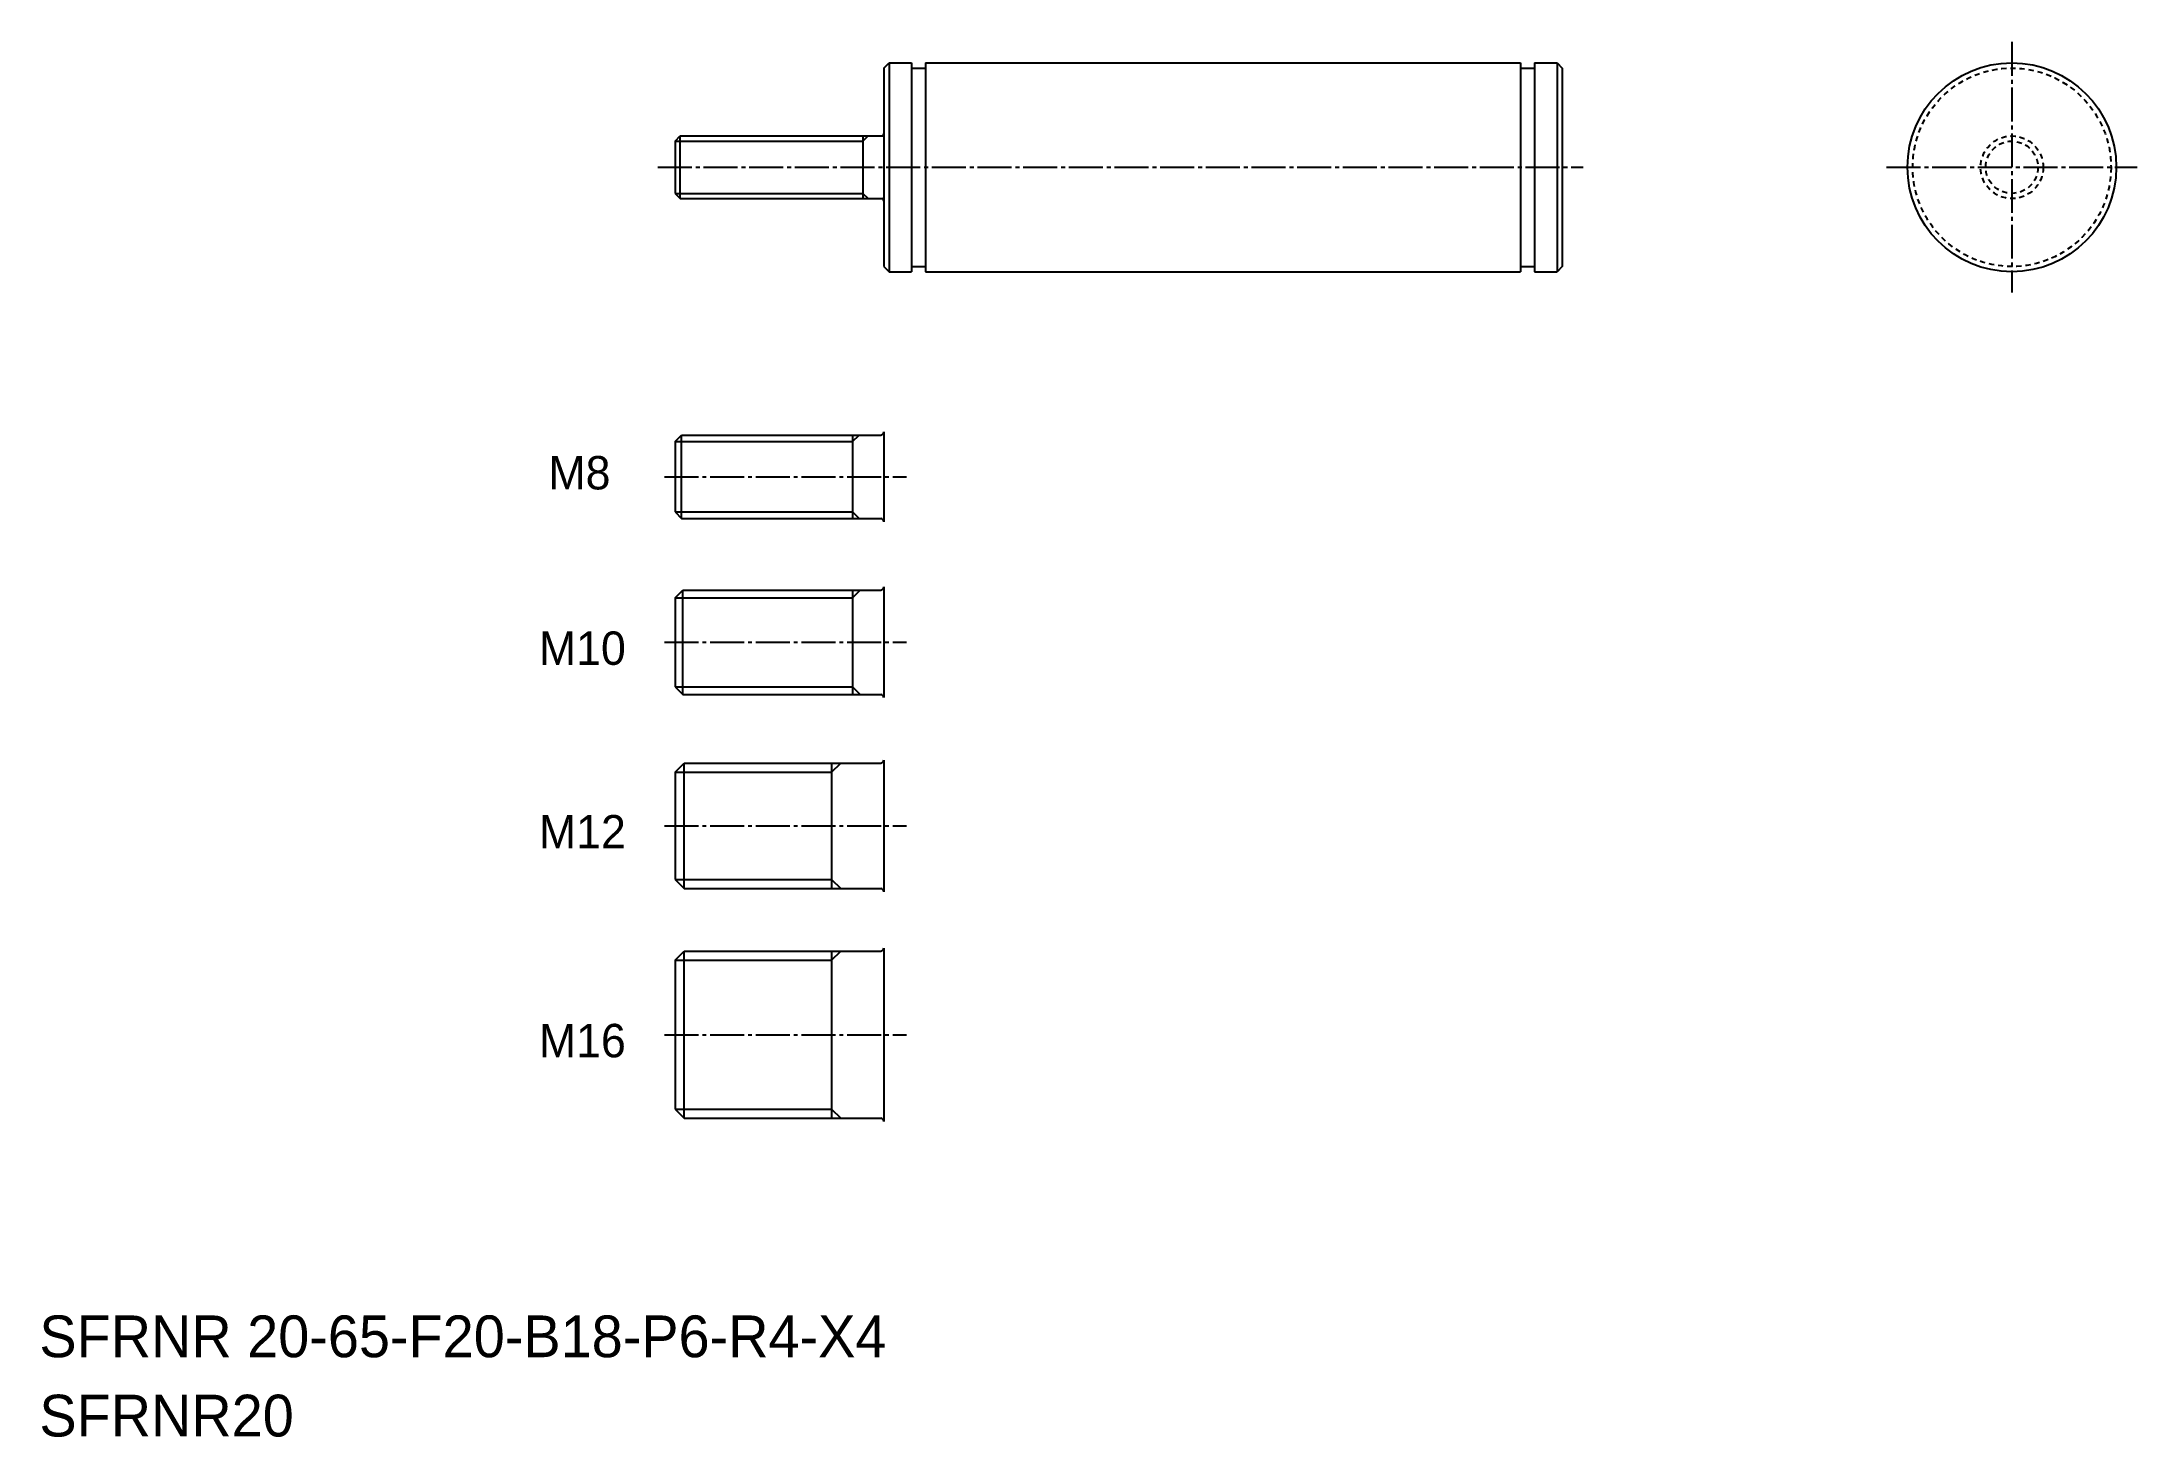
# Model space of a CAD drawing. Extents: x 10 to 211, y -10 to 124.
import ezdxf

# ---------------------------------------------------------------- set-up
doc = ezdxf.new("R2010")
doc.units = 0
doc.header["$LTSCALE"] = 0.25
doc.linetypes.add('CENTER', pattern=[17.5, 13, -1.5, 1.5, -1.5])
doc.linetypes.add('DASHED', pattern=[3.5, 2, -1.5])
doc.layers.get('0').update_dxf_attribs({"linetype": 'CONTINUOUS'})
doc.layers.add('CENTER', color=1, linetype='CENTER')

msp = doc.modelspace()

# ---------------------------------------------------------------- linework, layer by layer
at = {"color": 7, "linetype": 'CONTINUOUS'}
for p, q in [((90.9, 121.04), (91.4, 121.54)), ((90.9, 121.04), (90.9, 102.04)), ((91.4, 121.54), (93.55, 121.54)), ((91.4, 121.54), (91.4, 101.54)), ((93.55, 121.54), (93.55, 101.54)), ((93.55, 121.04), (94.9, 121.04)), ((94.9, 121.54), (94.9, 101.54)), ((94.9, 121.54), (151.9, 121.54)), ((151.9, 121.54), (151.9, 101.54)), ((151.9, 121.04), (153.25, 121.04)), ((153.25, 121.54), (153.25, 101.54)), ((153.25, 121.54), (155.4, 121.54)), ((155.4, 121.54), (155.9, 121.04)), ((155.4, 121.54), (155.4, 101.54)), ((155.9, 121.04), (155.9, 102.04)), ((70.9, 114.04), (71.4, 114.54)), ((71.4, 108.54), (71.4, 114.54)), ((71.4, 114.54), (90.7, 114.54)), ((88.9, 114.54), (88.9, 108.54)), ((70.9, 109.04), (71.4, 108.54)), ((71.4, 108.54), (90.7, 108.54)), ((90.9, 102.04), (91.4, 101.54)), ((91.4, 101.54), (93.55, 101.54)), ((93.55, 102.04), (94.9, 102.04)), ((94.9, 101.54), (151.9, 101.54)), ((151.9, 102.04), (153.25, 102.04)), ((153.25, 101.54), (155.4, 101.54)), ((155.9, 102.04), (155.4, 101.54)), ((70.9, 85.28), (71.53, 85.9)), ((71.53, 85.9), (90.6, 85.9)), ((71.53, 77.9), (71.53, 85.9)), ((87.9, 85.9), (87.9, 77.9)), ((70.9, 78.53), (71.53, 77.9)), ((71.53, 77.9), (90.6, 77.9)), ((70.9, 70.3), (71.65, 71.05)), ((71.65, 61.05), (71.65, 71.05)), ((71.65, 71.05), (90.6, 71.05)), ((87.9, 71.05), (87.9, 61.05)), ((70.9, 61.8), (71.65, 61.05)), ((71.65, 61.05), (90.6, 61.05)), ((70.9, 53.6), (71.78, 54.47)), ((71.78, 42.47), (71.78, 54.47)), ((71.78, 54.47), (90.6, 54.47)), ((85.9, 54.47), (85.9, 42.47)), ((70.9, 43.35), (71.78, 42.47)), ((71.78, 42.47), (90.6, 42.47)), ((70.9, 35.6), (71.78, 36.47)), ((71.78, 20.47), (71.78, 36.47)), ((71.78, 36.47), (90.6, 36.47)), ((85.9, 36.47), (85.9, 20.47)), ((70.9, 21.35), (71.78, 20.47)), ((71.78, 20.47), (90.6, 20.47))]:
    msp.add_line(p, q, dxfattribs=at)
at = {"color": 3, "linetype": 'CONTINUOUS'}
for p, q in [((88.9, 114.04), (89.4, 114.54)), ((70.9, 114.04), (88.9, 114.04)), ((70.9, 109.04), (88.9, 109.04)), ((88.9, 109.04), (89.4, 108.54)), ((70.9, 85.28), (87.9, 85.28)), ((87.9, 85.28), (88.53, 85.9)), ((70.9, 78.53), (87.9, 78.53)), ((87.9, 78.53), (88.53, 77.9)), ((70.9, 70.3), (87.9, 70.3)), ((87.9, 70.3), (88.65, 71.05)), ((70.9, 61.8), (87.9, 61.8)), ((87.9, 61.8), (88.65, 61.05)), ((85.9, 53.6), (86.78, 54.47)), ((70.9, 53.6), (85.9, 53.6)), ((70.9, 43.35), (85.9, 43.35)), ((85.9, 43.35), (86.78, 42.47)), ((85.9, 35.6), (86.78, 36.47)), ((70.9, 35.6), (85.9, 35.6)), ((70.9, 21.35), (85.9, 21.35)), ((85.9, 21.35), (86.78, 20.47))]:
    msp.add_line(p, q, dxfattribs=at)
for p, q in [((155.9, 116.29), (155.9, 116.29)), ((70.9, 114.04), (70.9, 109.04)), ((155.9, 111.54), (155.9, 111.54)), ((70.9, 85.28), (70.9, 78.53)), ((70.9, 70.3), (70.9, 61.8)), ((70.9, 53.6), (70.9, 43.35)), ((70.9, 35.6), (70.9, 21.35))]:
    msp.add_line(p, q)
at = {"color": 7}
for p, q in [((90.9, 86.2), (90.9, 77.6)), ((90.9, 71.35), (90.9, 60.75)), ((90.9, 54.77), (90.9, 42.17)), ((90.9, 36.77), (90.9, 20.17))]:
    msp.add_line(p, q, dxfattribs=at)
at = {"color": 7, "linetype": 'CONTINUOUS'}
msp.add_circle((198.97, 111.54), 10, dxfattribs=at)
at = {"color": 3, "linetype": 'DASHED'}
for radius in [9.5, 3, 2.5]:
    msp.add_circle((198.97, 111.54), radius, dxfattribs=at)
at = {"color": 7, "linetype": 'CONTINUOUS'}
for centre, radius, start, end in [((90.7, 114.74), 0.2, 270, 0), ((90.7, 108.34), 0.2, 0, 90), ((90.6, 86.2), 0.3, 270, 0), ((90.6, 77.6), 0.3, 0, 90), ((90.6, 71.35), 0.3, 270, 0), ((90.6, 60.75), 0.3, 0, 90), ((90.6, 54.77), 0.3, 270, 0), ((90.6, 42.17), 0.3, 0, 90), ((90.6, 36.77), 0.3, 270, 0), ((90.6, 20.17), 0.3, 0, 90)]:
    msp.add_arc(centre, radius, start, end, dxfattribs=at)
at = {"layer": 'CENTER', "color": 1, "linetype": 'CENTER'}
for p, q in [((198.97, 123.54), (198.97, 99.54)), ((69.26, 111.54), (157.9, 111.54)), ((186.97, 111.54), (210.97, 111.54)), ((69.89, 81.9), (93.07, 81.9)), ((69.89, 66.05), (93.07, 66.05)), ((69.89, 48.47), (93.07, 48.47)), ((69.89, 28.47), (93.07, 28.47))]:
    msp.add_line(p, q, dxfattribs=at)

# ---------------------------------------------------------------- texts
at = {"color": 7, "linetype": 'CONTINUOUS'}
for s, height, p in [('M8', 3.2, (58.77, 80.69)), ('M10', 3.2, (57.86, 63.89)), ('M12', 3.2, (57.86, 46.31)), ('M16', 3.2, (57.86, 26.31)), ('SFRNR 20-65-F20-B18-P6-R4-X4', 4, (10, -2.41)), ('SFRNR20', 4, (10, -10))]:
    msp.add_text(s, height=height, dxfattribs=at).set_placement(p)

doc.saveas('drawing.dxf')
